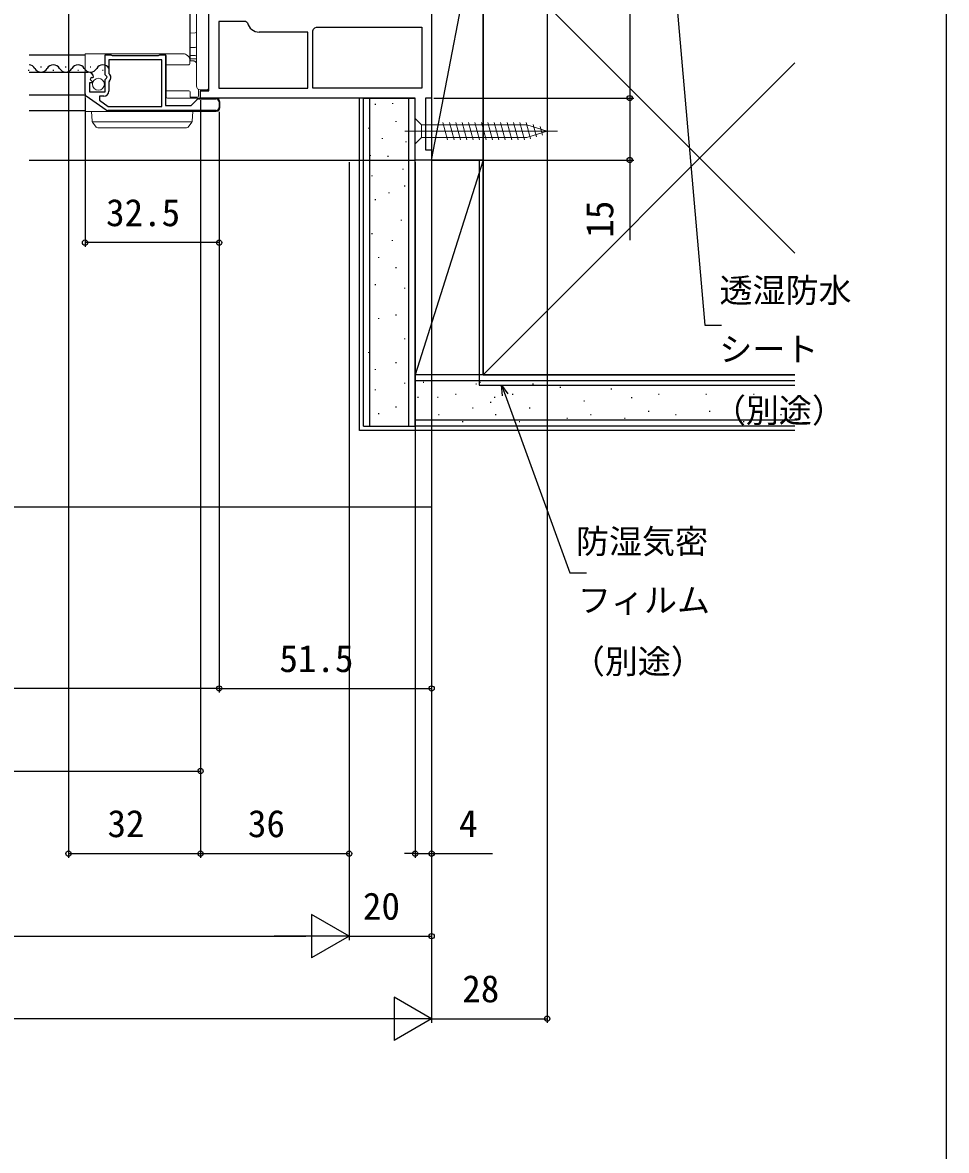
# Model space of a CAD drawing. Units: millimetres, scale not verified. Extents: x -525 to 525, y -783 to 779.
# Drawn here: x 301.1 to 525, y 6.4 to 279.6 of the extents above; entities that cross this region are included whole.
import ezdxf
from ezdxf.enums import TextEntityAlignment as Align

# ---------------------------------------------------------------- set-up
doc = ezdxf.new("R2010")
doc.units = ezdxf.units.MM
doc.header["$LTSCALE"] = 4
for name, color, linetype in [('0-3_YKK_11', 7, 'Continuous'), ('0-4_YKK_12', 2, 'Continuous'), ('0-7_YKK_D', 6, 'Continuous'), ('0-8_YKK_ZWAK', 7, 'Continuous'), ('0-9_YSS_K', 3, 'Continuous'), ('0-A_YSS_KE', 3, 'Continuous')]:
    doc.layers.add(name, color=color, linetype=linetype)
doc.layers.add('0-5_YKK_13', color=4, linetype='Continuous', lineweight=18)
doc.styles.add('ＭＳ ゴシック', font='')
doc.styles.get('ＭＳ ゴシック').set_extended_font_data('MS Gothic')

msp = doc.modelspace()

# ---------------------------------------------------------------- linework, layer by layer
at = {"layer": '0-3_YKK_11'}
for p, q in [((321.36, 258.427), (316.54, 261.792)), ((343.831, 261.101), (348.041, 261.101)), ((348.741, 260.401), (348.741, 259.001)), ((348.041, 258.301), (321.761, 258.301))]:
    msp.add_line(p, q, dxfattribs=at)
for points in [[(400.241, 375.301), (400.241, 314.701), (428.241, 314.701), (428.241, 311.301), (426.341, 311.301), (425.841, 311.801), (425.341, 312.301), (400.241, 312.301), (400.241, 261.301), (398.741, 261.301), (398.741, 248.801), (400.241, 248.801), (400.241, 246.301), (396.241, 246.301), (396.241, 261.301), (344.241, 261.301), (344.241, 263.101), (346.241, 263.101), (346.241, 287.801), (349.541, 287.801)], [(355.622, 279.519), (355.136, 279.901), (348.641, 279.901), (348.641, 263.701)], [(348.641, 263.701), (370.241, 263.701), (370.241, 277.301), (358.441, 277.301)], [(397.841, 263.701), (371.441, 263.701), (371.441, 277.609), (371.617, 277.99)], [(371.952, 278.324), (372.333, 278.501), (397.841, 278.501), (397.841, 263.701)], [(318.34, 266.419), (318.089, 266.208), (317.77, 266.293), (317.5, 265.825), (318.077, 265.248), (317.974, 265.001), (317.341, 265.001), (317.341, 262.801), (321.141, 262.801), (321.141, 265.801), (321.441, 266.101), (321.594, 266.43), (321.141, 266.97), (321.141, 271.801), (322.468, 271.801), (322.641, 271.701), (322.814, 271.601), (334.068, 271.601), (334.241, 271.701), (334.414, 271.801), (335.741, 271.801), (335.741, 259.501), (341.941, 259.501), (343.336, 260.896)], [(321.855, 259.301), (334.841, 259.301), (334.841, 270.601), (322.041, 270.601), (322.041, 267.297), (322.283, 267.008)], [(316.241, 262.366), (316.241, 267.601), (317.045, 267.601)], [(322.148, 265.458), (322.041, 265.229), (322.041, 263.001)], [(320.841, 261.801), (319.741, 261.801), (319.741, 260.777), (321.855, 259.301)]]:
    msp.add_lwpolyline(points, dxfattribs=at)
for centre, radius, start, end in [((358.441, 280.201), 2.9, 193.60896, 269.99999), ((369.741, 280.201), 2.9, 310.32022, 319.67978), ((317.045, 266.301), 1.3, 5.2159, 90.00002), ((321.441, 266.301), 1.1, 310.00519, 40.00001), ((316.941, 262.366), 0.7, 180.00002, 235.08063), ((320.841, 263.001), 1.2, 270.00001, 359.99999), ((343.831, 260.401), 0.7, 89.99997, 134.99996), ((348.041, 260.401), 0.7, 0.00001, 89.99999), ((321.761, 259.001), 0.7, 235.08065, 270.00008), ((348.041, 259.001), 0.7, 270.00001, 359.99999)]:
    msp.add_arc(centre, radius, start, end, dxfattribs=at)
at = {"layer": '0-4_YKK_12'}
for p, q in [((341.741, 270.301), (341.741, 285.801)), ((302.741, 271.801), (316.241, 271.801)), ((302.472, 268.109), (302.672, 268.109)), ((305.472, 268.869), (305.672, 268.869)), ((308.472, 268.109), (308.672, 268.109)), ((311.472, 268.869), (311.672, 268.869)), ((314.472, 268.109), (314.672, 268.109)), ((317.472, 268.869), (317.672, 268.869)), ((320.472, 268.109), (320.672, 268.109)), ((302.741, 267.601), (316.241, 267.601)), ((316.241, 262.001), (302.741, 262.001)), ((302.741, 258.301), (316.241, 258.301)), ((302.741, 246.301), (396.241, 246.301))]:
    msp.add_line(p, q, dxfattribs=at)
for centre, start, end in [((302.572, 267.65), 29.20254, 84.35449), ((305.572, 269.327), 209.20254, 330.79746), ((308.572, 267.65), 29.20254, 150.79746), ((311.572, 269.327), 209.20254, 330.79746), ((314.572, 267.65), 29.20254, 150.79746), ((317.572, 269.327), 209.20254, 330.79746), ((320.572, 267.65), 29.20254, 150.79746)]:
    msp.add_arc(centre, 1.718, start, end, dxfattribs=at)
at = {"layer": '0-5_YKK_13'}
for p, q in [((343.241, 284.801), (343.241, 264.301)), ((346.241, 264.301), (346.241, 284.801)), ((342.946, 277.096), (341.741, 277.075)), ((342.946, 273.596), (341.741, 273.575)), ((316.241, 272.001), (316.241, 271.301)), ((319.346, 272.001), (316.241, 272.001)), ((316.241, 267.601), (316.241, 271.301)), ((319.346, 272.001), (320.336, 272.001)), ((320.336, 272.001), (335.241, 272.001)), ((340.357, 272.001), (335.241, 272.001)), ((335.941, 271.301), (335.941, 262.801)), ((341.135, 271.513), (340.852, 271.796)), ((341.454, 271.195), (341.135, 271.513)), ((341.667, 269.704), (341.659, 270.706)), ((341.741, 271.627), (342.946, 271.606)), ((341.741, 270.801), (342.941, 270.801)), ((342.941, 270.801), (343.241, 270.801)), ((335.941, 269.401), (341.367, 269.401)), ((342.63, 270.301), (341.662, 270.301)), ((343.241, 269.872), (342.825, 270.229)), ((316.241, 262.801), (316.241, 267.601)), ((316.241, 261.701), (316.241, 262.801)), ((341.428, 263.101), (335.941, 263.101)), ((335.941, 262.801), (335.941, 261.601)), ((341.738, 261.598), (341.728, 262.804)), ((343.723, 261.798), (343.738, 263.437)), ((344.241, 263.301), (345.741, 263.301)), ((346.241, 263.801), (346.241, 264.301)), ((316.241, 258.261), (316.241, 261.701)), ((336.241, 261.301), (348.041, 261.301)), ((341.755, 261.501), (343.423, 261.501)), ((344.241, 261.302), (344.241, 261.601)), ((348.941, 260.401), (348.941, 259.001)), ((316.241, 258.101), (316.241, 258.261)), ((321.722, 258.101), (316.241, 258.101)), ((348.041, 258.101), (321.722, 258.101)), ((342.174, 255.598), (318.007, 255.598)), ((318.046, 255.527), (318.057, 255.511)), ((318.057, 255.511), (318.936, 254.306)), ((319.34, 254.101), (319.744, 254.101)), ((341.246, 254.306), (342.124, 255.511)), ((342.124, 255.511), (342.136, 255.527)), ((397.791, 254.853), (423.325, 254.853)), ((402.986, 255.403), (404.111, 251.203)), ((404.539, 255.403), (405.664, 251.203)), ((406.092, 255.403), (407.217, 251.203)), ((407.645, 255.403), (408.77, 251.203)), ((409.198, 255.403), (410.323, 251.203)), ((410.751, 255.403), (411.876, 251.203)), ((412.303, 255.403), (413.429, 251.203)), ((413.856, 255.403), (414.982, 251.203)), ((415.409, 255.403), (416.535, 251.203)), ((416.962, 255.403), (418.088, 251.203)), ((418.515, 255.403), (419.641, 251.203)), ((420.068, 255.403), (421.193, 251.203)), ((421.621, 255.403), (422.746, 251.203)), ((423.174, 255.403), (424.23, 251.462)), ((428.241, 253.303), (423.325, 254.853)), ((428.241, 253.303), (423.325, 254.853)), ((424.848, 254.949), (425.662, 251.913)), ((426.545, 254.415), (427.094, 252.365)), ((393.741, 253.303), (430.741, 253.303)), ((396.241, 250.203), (397.791, 251.753)), ((397.791, 251.753), (423.325, 251.753)), ((428.241, 253.303), (423.325, 251.753))]:
    msp.add_line(p, q, dxfattribs=at)
for points in [[(344.241, 261.601), (344.241, 261.9), (344.241, 263.301)], [(342.193, 255.686), (342.341, 258.101), (341.343, 258.101), (318.839, 258.101), (317.841, 258.101), (317.988, 255.686)], [(319.744, 254.101), (340.438, 254.101), (340.842, 254.101)], [(396.241, 250.203), (396.241, 256.403), (397.791, 254.853), (397.791, 251.753)]]:
    msp.add_lwpolyline(points, dxfattribs=at)
msp.add_circle((319.491, 264.649), 1.45, dxfattribs=at)
for centre, radius, start, end in [((342.941, 277.396), 0.3, 271, 0), ((342.941, 273.896), 0.3, 271, 0), ((335.241, 271.301), 0.7, 0, 90), ((340.357, 271.301), 0.7, 45, 90), ((340.959, 270.7), 0.7, 0.5, 45), ((342.941, 271.306), 0.3, 0, 89), ((341.367, 269.701), 0.3, 270, 0.5), ((342.63, 270.001), 0.3, 49.39871, 90), ((341.428, 262.801), 0.3, 0.5, 90), ((341.428, 262.801), 0.3, 0.5, 90), ((344.241, 264.301), 1, 180, 270), ((345.741, 263.801), 0.5, 270, 0), ((336.241, 261.601), 0.3, 180, 270), ((342.038, 261.601), 0.3, 180.5, 270), ((343.423, 261.801), 0.3, 270, 359.5), ((348.041, 260.401), 0.9, 0, 90), ((348.041, 259.001), 0.9, 270, 0), ((318.288, 255.704), 0.3, 183.5, 216.09486), ((319.34, 254.601), 0.5, 216.09486, 270), ((340.842, 254.601), 0.5, 270, 323.90514), ((341.894, 255.704), 0.3, 323.90514, 356.5)]:
    msp.add_arc(centre, radius, start, end, dxfattribs=at)
at = {"layer": '0-7_YKK_D'}
for p, q in [((428.241, 310.801), (428.241, 37.3)), ((448.241, 311.301), (448.241, 261.301)), ((312.241, 291.801), (312.241, 77.3)), ((316.241, 261.366), (316.241, 225.301)), ((344.241, 260.801), (344.241, 77.3)), ((344.241, 260.801), (344.241, 97.3)), ((344.241, 260.751), (344.241, 77.3)), ((400.241, 260.801), (400.241, 57.3)), ((400.241, 260.801), (400.241, 37.3)), ((400.241, 260.801), (400.241, 37.3)), ((400.746, 261.301), (449.241, 261.301)), ((400.746, 261.301), (449.241, 261.301)), ((348.741, 258.001), (348.741, 117.3)), ((348.741, 258.001), (348.741, 117.3)), ((348.741, 258.001), (348.741, 225.301)), ((400.741, 246.301), (449.241, 246.301)), ((380.241, 245.801), (380.241, 57.3)), ((380.241, 245.801), (380.241, 57.3)), ((380.241, 245.801), (380.241, 77.3)), ((396.241, 245.801), (396.241, 77.3)), ((400.238, 245.801), (400.238, 77.3)), ((400.238, 245.748), (400.238, 117.3)), ((348.741, 226.301), (316.241, 226.301)), ((417.194, 191.801), (418.066, 189.405)), ((348.741, 118.3), (111.741, 118.3)), ((348.741, 118.3), (400.238, 118.3)), ((116.241, 98.3), (344.241, 98.3)), ((312.241, 78.3), (344.241, 78.3)), ((344.241, 78.3), (380.241, 78.3)), ((396.241, 78.3), (393.691, 78.3)), ((396.241, 78.3), (400.238, 78.3)), ((400.238, 78.3), (415.014, 78.3)), ((380.241, 58.3), (371.148, 63.55)), ((371.148, 63.55), (371.148, 53.05)), ((90.741, 58.3), (369.741, 58.3)), ((380.241, 58.3), (362.054, 58.3)), ((380.241, 58.3), (371.148, 53.05)), ((380.241, 58.3), (400.241, 58.3)), ((400.241, 38.3), (391.148, 43.55)), ((391.148, 43.55), (391.148, 33.05)), ((389.741, 38.3), (70.741, 38.3)), ((400.241, 38.3), (382.054, 38.3)), ((400.241, 38.3), (391.148, 33.05)), ((400.241, 38.3), (428.241, 38.3))]:
    msp.add_line(p, q, dxfattribs=at)
for points in [[(457.085, 313.301), (457.308, 310.761), (466.446, 206.31), (470.496, 206.31)], [(448.241, 261.301), (448.241, 246.301), (448.241, 226.865)], [(417.424, 189.171), (417.194, 191.801), (418.708, 189.638)], [(417.424, 189.171), (417.194, 191.801), (418.708, 189.638)], [(417.194, 191.801), (418.066, 189.405), (433.752, 146.31), (437.802, 146.31)]]:
    msp.add_lwpolyline(points, dxfattribs=at)
for centre in [(448.241, 261.301), (448.241, 261.301), (448.241, 246.301), (316.241, 226.301), (348.741, 226.301), (348.741, 118.3), (348.741, 118.3), (400.238, 118.3), (344.241, 98.3), (312.241, 78.3), (344.241, 78.3), (344.241, 78.3), (380.241, 78.3), (396.241, 78.3), (400.238, 78.3), (400.241, 58.3), (428.241, 38.3)]:
    msp.add_circle(centre, 0.637, dxfattribs=at)
at = {"layer": '0-8_YKK_ZWAK'}
msp.add_lwpolyline([(-525, -782.7), (525, -782.7), (525, 747.3)], dxfattribs=at)
at = {"layer": '0-9_YSS_K'}
for p, q in [((400.238, 246.301), (412.738, 311.301)), ((412.741, 299.301), (488.27, 223.772)), ((412.741, 194.301), (488.27, 269.83)), ((382.741, 180.801), (382.741, 261.301)), ((385.241, 181.801), (385.241, 261.301)), ((386.582, 259.882), (386.582, 259.682)), ((390.793, 260.109), (390.793, 259.909)), ((394.741, 181.801), (394.741, 261.301)), ((384.933, 254.113), (384.933, 253.913)), ((391.527, 255.761), (391.527, 255.561)), ((388.23, 251.64), (388.23, 251.44)), ((394.021, 250.819), (394.021, 250.619)), ((385.336, 247.501), (385.336, 247.301)), ((389.623, 247.311), (389.623, 247.111)), ((396.241, 194.301), (396.241, 246.75)), ((412.741, 246.301), (396.241, 246.301)), ((412.741, 246.301), (396.241, 194.301)), ((412.741, 194.301), (412.741, 246.301)), ((393.242, 244.193), (393.242, 243.993)), ((385.757, 242.575), (385.757, 242.375)), ((389.878, 238.454), (389.878, 238.254)), ((393.675, 240.102), (393.675, 239.902)), ((386.582, 236.805), (386.582, 236.606)), ((392.851, 231.861), (392.851, 231.661)), ((385.757, 228.564), (385.757, 228.364)), ((390.702, 226.916), (390.702, 226.716)), ((387.406, 222.795), (387.406, 222.595)), ((391.527, 220.322), (391.527, 220.122)), ((386.582, 216.202), (386.582, 216.002)), ((393.675, 215.377), (393.675, 215.177)), ((387.406, 208.029), (387.406, 207.829)), ((391.527, 208.853), (391.527, 208.653)), ((393.675, 203.084), (393.675, 202.884)), ((384.933, 199.787), (384.933, 199.587)), ((391.527, 197.314), (391.527, 197.115)), ((386.582, 195.666), (386.582, 195.466)), ((412.741, 194.301), (396.241, 194.301)), ((393.675, 192.37), (393.675, 192.17)), ((488.27, 192.801), (396.241, 192.801)), ((398.151, 192.471), (398.351, 192.471)), ((410.949, 192.082), (411.149, 192.082)), ((411.924, 192.471), (412.124, 192.471)), ((424.722, 192.082), (424.922, 192.082)), ((431.348, 191.302), (431.548, 191.302)), ((435.439, 191.735), (435.639, 191.735)), ((460.164, 191.735), (460.364, 191.735)), ((472.458, 191.735), (472.658, 191.735)), ((483.172, 191.735), (483.372, 191.735)), ((386.582, 190.721), (386.582, 190.521)), ((396.857, 188.853), (397.057, 188.853)), ((401.659, 188.853), (401.859, 188.853)), ((406.007, 189.587), (406.207, 189.587)), ((415.432, 188.853), (415.632, 188.853)), ((419.78, 189.587), (419.98, 189.587)), ((443.681, 190.911), (443.881, 190.911)), ((448.626, 188.763), (448.826, 188.763)), ((455.219, 189.587), (455.419, 189.587)), ((466.689, 189.587), (466.889, 189.587)), ((478.227, 189.587), (478.427, 189.587)), ((391.527, 186.6), (391.527, 186.4)), ((410.128, 186.29), (410.328, 186.29)), ((414.457, 187.684), (414.657, 187.684)), ((423.901, 186.29), (424.101, 186.29)), ((428.23, 187.684), (428.43, 187.684)), ((437.088, 187.939), (437.288, 187.939)), ((387.406, 184.952), (387.406, 184.752)), ((488.27, 183.301), (396.241, 183.301)), ((401.887, 184.642), (402.087, 184.642)), ((412.704, 183.396), (412.904, 183.396)), ((414.267, 183.396), (414.467, 183.396)), ((415.66, 184.642), (415.86, 184.642)), ((428.04, 183.396), (428.24, 183.396)), ((432.967, 183.818), (433.167, 183.818)), ((438.736, 184.642), (438.936, 184.642)), ((446.978, 183.818), (447.178, 183.818)), ((452.747, 185.466), (452.947, 185.466)), ((459.34, 184.642), (459.54, 184.642)), ((467.513, 185.466), (467.713, 185.466)), ((479.875, 184.642), (480.075, 184.642)), ((484.82, 184.642), (485.02, 184.642)), ((488.27, 180.801), (382.741, 180.801)), ((400.241, 181.801), (400.241, 162.301)), ((407.656, 182.994), (407.856, 182.994)), ((421.429, 182.994), (421.629, 182.994)), ((475.755, 182.994), (475.955, 182.994)), ((242.738, 162.301), (400.241, 162.301))]:
    msp.add_line(p, q, dxfattribs=at)
msp.add_lwpolyline([(412.738, 246.301), (412.738, 311.301), (400.238, 311.301), (400.238, 246.301)], close=True, dxfattribs=at)
at = {"layer": '0-A_YSS_KE'}
for p, q in [((383.741, 181.801), (383.741, 261.301)), ((383.741, 261.301), (396.241, 261.301)), ((396.241, 181.801), (396.241, 261.301)), ((411.741, 246.301), (411.741, 191.801)), ((488.27, 194.301), (396.241, 194.301)), ((396.241, 181.801), (396.241, 194.301)), ((411.741, 191.801), (488.27, 191.801)), ((383.741, 181.801), (396.241, 181.801)), ((488.27, 181.801), (396.241, 181.801))]:
    msp.add_line(p, q, dxfattribs=at)
msp.add_lwpolyline([(488.27, 299.301), (412.741, 299.301), (412.741, 194.301), (488.27, 194.301)], dxfattribs=at)

# ---------------------------------------------------------------- texts
at = {"layer": '0-7_YKK_D', "style": 'ＭＳ ゴシック'}
for s, height, p in [('32.5', 6.598, (321.343, 228.301)), ('透湿防水', 5.865, (469.996, 210.046)), ('透湿防水', 5.865, (469.996, 210.046)), ('シート', 5.865, (469.95, 195.803)), ('シート', 5.865, (469.95, 195.803)), ('（別途）', 5.865, (468.405, 180.97)), ('（別途）', 5.865, (468.405, 180.97)), ('防湿気密', 5.865, (435.211, 149.238)), ('防湿気密', 5.865, (435.211, 149.238)), ('フィルム', 5.865, (435.711, 134.995)), ('フィルム', 5.865, (435.711, 134.995)), ('51.5', 6.598, (363.342, 120.3)), ('（別途）', 5.865, (434.211, 120.162)), ('（別途）', 5.865, (434.211, 120.162)), ('32', 6.598, (321.695, 80.3)), ('36', 6.598, (355.721, 80.3)), ('4', 6.598, (406.878, 80.3)), ('20', 6.598, (383.593, 60.3)), ('28', 6.598, (407.67, 40.3))]:
    msp.add_text(s, height=height, dxfattribs=at).set_placement(p, align=Align.BOTTOM_LEFT)
msp.add_text('15', height=6.598, rotation=90, dxfattribs=at).set_placement((446.241, 227.484), align=Align.BOTTOM_LEFT)

doc.saveas('drawing.dxf')
